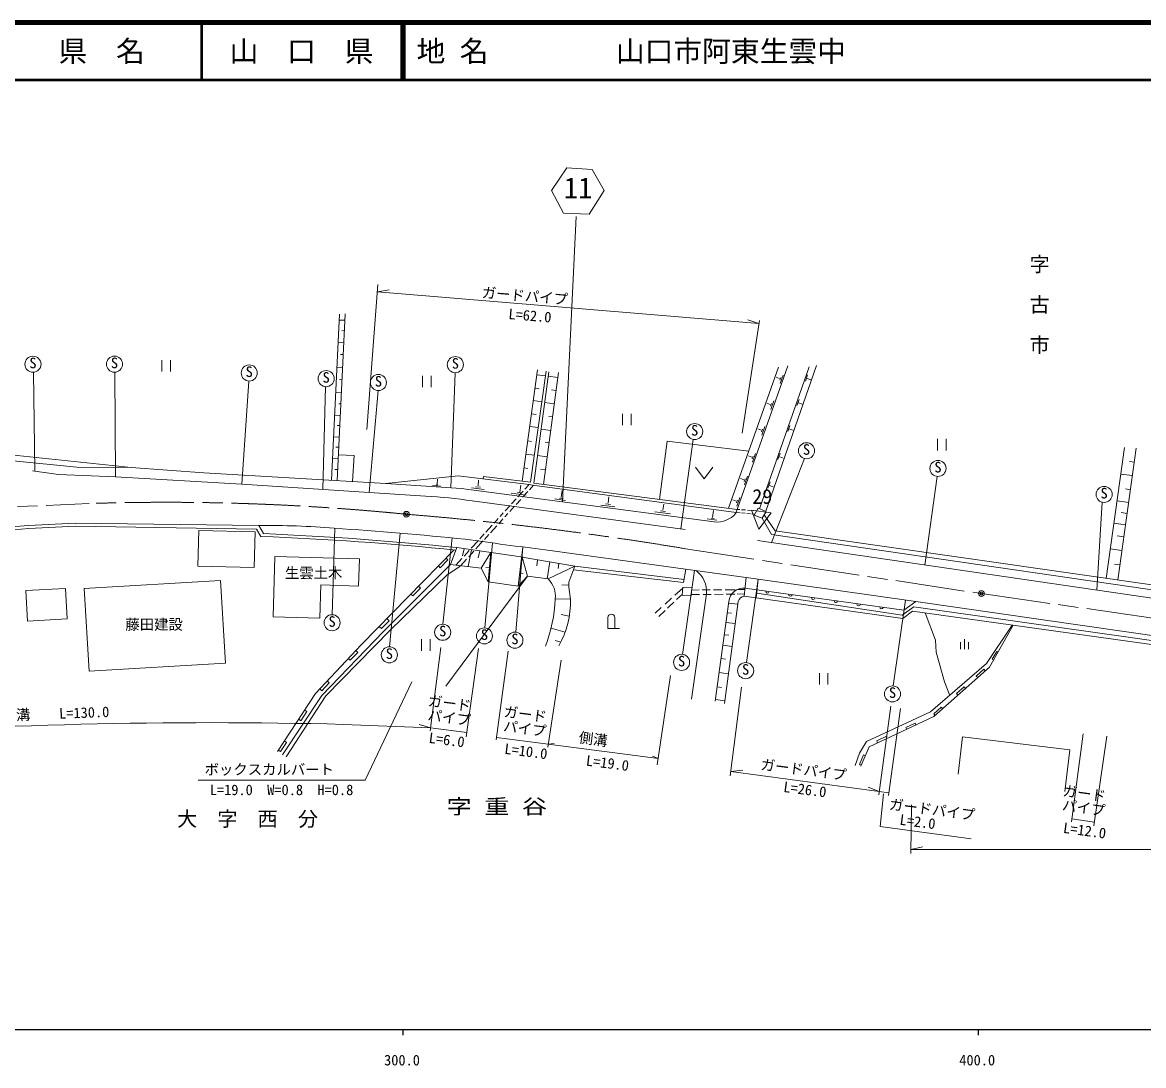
# Model space of a CAD drawing. Units: millimetres, scale not verified. Extents: x 40000 to 680000, y 20000 to 380000.
# Drawn here: x 301855 to 496768, y 198715 to 380000 of the extents above; entities that cross this region are included whole.
import ezdxf
from ezdxf.enums import TextEntityAlignment as Align

# ---------------------------------------------------------------- set-up
doc = ezdxf.new("R2010")
doc.units = ezdxf.units.MM
doc.header["$LTSCALE"] = 1000
doc.header["$PDMODE"] = 32
doc.header["$PDSIZE"] = 500
doc.linetypes.add('CHAIN', pattern=[18.5, 12, -1.5, 3.5, -1.5])
for name, color, linetype, lineweight in [('M-BGD', 7, 'Continuous', 13), ('M-BMK', 2, 'CHAIN', 13), ('M-BMK-SRVR', 3, 'Continuous', 13), ('M-STR-HTXT', 7, 'Continuous', 13), ('M-STR-STRC', 7, 'Continuous', 13), ('M-TTL', 2, 'Continuous', 140), ('M-TTL-BAND', 7, 'Continuous', 25), ('M-TTL-LINE', 7, 'Continuous', 50)]:
    doc.layers.add(name, color=color, linetype=linetype, lineweight=lineweight)
doc.layers.add('M-TTL-TXT', color=7, linetype='Continuous')
doc.styles.add('@ＭＳ ゴシック', font='')
doc.styles.add('ＭＳ ゴシック', font='')
doc.styles.add('ＭＳ 明朝', font='')
doc.styles.get('@ＭＳ ゴシック').set_extended_font_data('@MS Gothic')
doc.styles.get('ＭＳ ゴシック').set_extended_font_data('MS Gothic')
doc.styles.get('ＭＳ 明朝').set_extended_font_data('MS Mincho')

msp = doc.modelspace()

# ---------------------------------------------------------------- linework, layer by layer
at = {"layer": 'M-BGD'}
for p, q in [((356960, 329324), (355585, 300423)), ((356545, 300367), (357941, 329371)), ((357886, 328232), (356910, 328279)), ((357799, 326420), (357373, 326441)), ((357702, 324400), (356728, 324447)), ((357600, 322291), (357154, 322313)), ((326094, 321332), (326094, 319332)), ((327594, 319332), (327594, 321332)), ((357490, 319999), (356518, 320046)), ((433313, 320108), (424628, 295571)), ((425904, 294733), (434926, 320341)), ((438645, 320142), (429986, 295480)), ((431086, 295048), (439906, 320375)), ((303999, 301989), (303794, 319203)), ((318015, 301006), (317927, 319216)), ((357389, 317904), (356962, 317925)), ((371403, 318611), (371403, 316611)), ((372903, 316611), (372903, 318611)), ((377094, 319130), (376324, 299116)), ((388749, 300281), (391408, 319630)), ((392895, 319408), (390202, 300107)), ((390740, 299941), (393352, 319304)), ((391291, 318777), (392778, 318573)), ((395054, 319153), (392472, 299718)), ((394942, 318310), (393248, 318535)), ((433452, 318106), (432871, 318348)), ((433695, 318279), (433522, 317822)), ((434082, 318715), (433577, 317234)), ((438352, 318734), (437978, 317668)), ((438283, 318104), (438899, 317897)), ((339981, 299767), (341241, 317679)), ((354063, 298832), (354525, 316703)), ((363706, 316020), (362154, 298294)), ((390968, 316430), (391710, 316328)), ((394639, 316032), (393813, 316141)), ((357282, 315679), (356313, 315726)), ((390673, 314282), (392151, 314079)), ((394330, 313707), (392627, 313933)), ((431866, 313602), (431284, 313845)), ((432496, 314212), (431990, 312730)), ((436864, 314495), (436490, 313429)), ((436794, 313865), (437411, 313657)), ((357187, 313702), (356848, 313718)), ((390356, 311974), (391149, 311865)), ((406184, 311986), (406184, 309986)), ((407684, 309986), (407684, 311986)), ((432108, 313776), (431935, 313319)), ((357090, 311677), (356123, 311724)), ((357006, 309949), (356599, 309969)), ((394030, 311450), (393369, 311538)), ((435274, 309968), (434900, 308902)), ((356909, 307920), (355944, 307966)), ((390054, 309777), (391523, 309575)), ((393717, 309095), (392005, 309322)), ((430295, 309145), (429714, 309387)), ((430538, 309318), (430365, 308861)), ((430925, 309754), (430420, 308273)), ((435205, 309338), (435821, 309130)), ((356824, 306165), (356339, 306189)), ((389711, 307283), (390378, 307192)), ((393431, 306936), (392738, 307028)), ((412637, 297117), (413956, 307251)), ((413956, 307251), (428133, 305472)), ((418489, 307522), (416312, 291988)), ((460957, 307609), (460957, 305609)), ((462457, 305609), (462457, 307609)), ((490272, 283379), (493448, 306149)), ((320782, 302634), (299814, 304879)), ((356730, 304211), (355768, 304258)), ((356761, 304856), (359501, 304716)), ((359501, 304716), (359234, 300211)), ((389395, 304987), (390855, 304787)), ((393106, 304495), (391385, 304724)), ((428647, 304466), (428065, 304708)), ((428889, 304639), (428716, 304182)), ((429277, 305075), (428772, 303593)), ((432075, 289592), (437794, 304219)), ((433585, 305138), (433211, 304071)), ((433516, 304507), (434132, 304300)), ((495504, 306009), (492289, 283090)), ((300219, 303835), (311341, 302727)), ((311341, 302727), (320782, 302634)), ((333373, 301711), (320782, 302634)), ((356638, 302295), (356152, 302318)), ((389066, 302588), (389747, 302495)), ((392806, 302234), (391897, 302354)), ((418859, 302700), (420359, 300700)), ((420359, 300700), (421859, 302700)), ((495162, 303565), (494313, 303684)), ((303582, 302046), (308146, 301423)), ((308146, 301423), (318015, 301006)), ((318015, 301006), (339981, 299767)), ((365029, 299875), (333373, 301711)), ((365029, 299875), (377606, 301233)), ((373947, 299701), (373993, 300607)), ((389925, 299689), (377606, 301233)), ((381065, 299441), (381169, 300449)), ((382015, 301086), (381949, 300688)), ((390202, 300107), (382015, 301086)), ((427252, 300517), (426671, 300760)), ((427495, 300691), (427321, 300234)), ((427882, 301127), (427377, 299645)), ((458753, 285707), (460888, 301103)), ((494835, 301234), (492802, 301520)), ((339981, 299767), (371925, 297645)), ((378114, 298996), (365029, 299875)), ((373168, 299505), (374560, 299421)), ((373765, 299625), (374079, 299606)), ((422118, 293216), (378114, 298996)), ((379902, 299119), (382134, 298829)), ((380629, 299317), (381511, 299213)), ((387924, 298281), (388687, 298173)), ((388011, 297577), (388896, 298553)), ((388352, 298321), (388481, 299577)), ((388813, 297481), (389698, 298457)), ((389183, 298870), (389925, 299689)), ((389925, 299689), (390541, 299581)), ((389985, 298773), (390697, 299560)), ((390541, 299581), (425941, 294839)), ((426131, 295377), (390740, 299941)), ((395520, 297428), (395669, 298659)), ((431832, 300145), (431459, 299079)), ((431763, 299515), (432379, 299307)), ((494492, 298794), (493612, 298917)), ((380038, 296844), (417068, 291887)), ((386852, 298177), (389449, 297844)), ((386891, 296341), (387681, 297212)), ((387693, 296245), (388483, 297116)), ((394437, 297182), (396298, 296939)), ((395240, 297342), (395843, 297265)), ((403223, 296313), (404075, 296230)), ((403666, 296452), (403812, 297532)), ((425949, 296819), (425368, 297061)), ((426192, 296992), (426019, 296535)), ((426579, 297428), (426074, 295947)), ((488623, 281357), (489550, 296623)), ((494180, 296568), (492151, 296853)), ((384905, 294149), (385453, 294754)), ((385707, 294053), (386255, 294658)), ((385782, 295117), (386625, 296047)), ((386584, 295021), (387427, 295951)), ((402392, 296120), (404823, 295815)), ((411781, 294949), (414509, 294575)), ((412771, 295102), (413644, 294977)), ((413207, 295219), (413367, 296265)), ((421838, 293960), (421972, 295174)), ((425941, 294839), (426623, 294782)), ((426131, 295377), (426570, 295344)), ((426857, 295323), (427539, 295273)), ((426881, 294760), (427482, 294709)), ((427793, 294683), (428460, 294626)), ((427910, 295245), (428662, 295189)), ((428605, 295245), (432039, 294795)), ((429893, 291956), (428605, 295245)), ((428659, 294610), (429161, 294567)), ((428946, 295168), (429507, 295127)), ((429776, 295562), (429041, 294372)), ((430433, 293825), (429041, 294372)), ((429776, 295562), (431167, 295015)), ((432039, 294795), (429893, 291956)), ((431167, 295015), (430433, 293825)), ((432726, 291633), (430804, 294427)), ((493916, 294683), (492887, 294828)), ((264741, 289600), (302922, 292591)), ((302922, 292591), (311039, 292953)), ((302953, 292030), (311086, 292462)), ((342973, 292566), (311039, 292953)), ((311086, 292462), (342578, 291964)), ((343783, 291154), (342973, 292566)), ((382404, 291390), (383517, 292618)), ((383206, 291294), (384319, 292522)), ((383849, 292984), (384590, 293802)), ((384651, 292888), (385392, 293706)), ((420873, 293748), (422600, 293508)), ((421603, 293859), (422092, 293794)), ((432097, 290992), (430433, 293825)), ((493638, 292706), (491612, 292990)), ((302953, 292030), (264897, 289018)), ((332538, 291712), (332379, 285501)), ((332538, 291712), (342290, 291463)), ((342290, 291463), (342131, 285252)), ((342578, 291964), (343315, 290665)), ((356173, 292103), (355683, 277072)), ((367525, 291230), (365694, 271486)), ((381362, 290240), (382147, 291106)), ((382165, 290144), (382949, 291010)), ((567909, 271251), (432097, 290992)), ((568058, 272222), (432726, 291633)), ((493342, 290596), (492163, 290762)), ((376551, 290419), (374943, 275413)), ((376290, 285823), (377396, 288721)), ((377396, 288721), (388891, 287043)), ((378632, 288540), (378387, 287294)), ((379894, 288620), (381122, 289975)), ((380696, 288523), (381924, 289879)), ((382237, 274782), (383551, 289541)), ((387608, 274035), (388856, 288834)), ((388065, 282037), (388856, 288834)), ((429666, 289943), (567694, 269841)), ((493009, 288219), (490986, 288503)), ((345760, 287196), (345442, 276703)), ((345760, 287196), (360435, 286752)), ((360435, 286752), (360293, 282062)), ((376911, 288321), (360817, 271886)), ((375832, 286583), (374507, 285230)), ((375514, 286895), (375832, 286583)), ((377255, 285708), (378262, 286819)), ((378057, 285611), (379064, 286723)), ((378654, 287251), (379520, 288207)), ((379943, 288349), (379319, 285460)), ((379456, 287155), (380322, 288111)), ((381355, 288143), (381082, 286982)), ((381618, 285185), (383302, 287859)), ((383302, 287859), (382833, 282785)), ((397897, 285506), (388708, 287075)), ((388708, 287075), (389673, 283780)), ((391408, 286614), (391314, 285535)), ((392741, 288335), (429789, 283234)), ((332379, 285501), (342131, 285252)), ((376290, 285823), (364604, 274173)), ((374189, 285541), (374507, 285230)), ((375707, 283991), (377535, 285196)), ((381618, 285185), (376290, 285823)), ((377535, 285196), (378057, 285611)), ((382833, 282785), (381618, 285185)), ((383056, 285198), (382412, 285247)), ((393554, 286248), (393063, 283306)), ((393231, 283283), (397897, 285506)), ((395121, 285980), (394991, 285120)), ((397897, 285506), (396869, 282706)), ((416786, 282659), (397669, 284884)), ((397897, 285506), (416879, 283184)), ((416610, 270179), (418673, 284765)), ((417195, 284968), (416786, 282659)), ((492658, 285719), (491695, 285854)), ((312604, 281632), (336306, 283017)), ((336306, 283017), (337146, 268637)), ((365851, 274446), (375707, 283991)), ((375458, 264658), (389673, 283780)), ((388065, 282037), (382833, 282785)), ((389673, 283780), (388065, 282037)), ((388329, 284306), (388931, 284246)), ((389673, 283780), (393231, 283283)), ((396869, 282706), (396853, 281880)), ((427693, 283523), (427352, 280315)), ((429789, 283234), (427723, 268737)), ((429440, 280021), (429789, 283234)), ((429789, 283234), (457188, 279346)), ((302458, 281268), (309321, 281646)), ((302458, 281268), (302749, 275971)), ((309321, 281646), (309612, 276348)), ((312604, 281632), (313445, 267252)), ((353730, 282246), (353555, 276457)), ((353730, 282246), (360293, 282047)), ((371050, 281699), (369724, 280346)), ((370731, 282011), (371050, 281699)), ((396860, 282221), (395656, 282247)), ((396853, 281880), (397149, 279699)), ((415278, 280449), (416656, 281709)), ((416569, 280443), (416667, 281871)), ((416667, 281871), (418206, 281766)), ((418206, 281766), (418108, 280338)), ((418178, 281359), (419516, 281369)), ((418179, 262386), (420802, 280710)), ((420007, 281373), (421448, 281384)), ((422008, 281389), (423462, 281400)), ((424009, 281404), (425789, 281418)), ((426137, 280660), (427390, 280676)), ((426266, 281422), (427470, 281432)), ((427428, 281683), (455090, 277830)), ((429524, 280792), (454809, 276978)), ((369406, 280657), (369724, 280346)), ((397131, 279834), (394482, 279784)), ((413575, 278891), (414696, 279916)), ((414175, 278369), (415091, 279238)), ((415572, 279694), (416584, 280654)), ((418108, 280338), (416569, 280443)), ((418123, 280559), (419545, 280577)), ((420175, 280584), (421574, 280602)), ((422156, 280610), (423699, 280629)), ((424663, 279353), (422314, 262026)), ((423903, 261611), (426280, 279372)), ((424219, 280636), (425715, 280654)), ((424628, 279099), (426215, 278884)), ((454892, 276438), (427352, 280315)), ((453245, 264700), (455376, 279603)), ((457188, 279346), (455090, 277830)), ((457188, 279346), (539080, 267533)), ((396929, 276842), (395513, 277106)), ((411874, 277335), (412922, 278294)), ((412475, 276757), (413606, 277829)), ((413995, 278198), (414175, 278369)), ((424401, 277424), (425155, 277322)), ((456814, 278453), (454809, 276978)), ((456616, 277705), (454892, 276438)), ((456616, 277705), (549388, 264672)), ((549838, 265263), (456814, 278453)), ((458806, 277398), (460621, 272639)), ((302749, 275971), (309612, 276348)), ((345442, 276703), (353555, 276457)), ((363960, 274977), (364278, 274665)), ((365604, 276019), (364278, 274665)), ((365286, 276330), (365604, 276019)), ((403654, 276558), (403654, 274658)), ((404854, 274658), (404854, 276558)), ((404854, 276558), (404854, 276558)), ((424171, 275730), (425764, 275514)), ((469456, 268577), (473903, 275277)), ((474103, 275249), (469970, 267954)), ((353879, 263006), (364604, 274173)), ((354597, 262968), (365851, 274446)), ((396205, 274054), (393757, 274717)), ((403654, 274658), (405654, 274658)), ((423882, 273594), (424676, 273486)), ((360817, 271886), (352825, 263357)), ((371225, 272796), (371225, 270796)), ((372725, 270796), (372725, 272796)), ((395457, 272297), (394461, 272596)), ((423636, 271777), (425234, 271561)), ((460621, 272639), (460683, 270536)), ((464942, 271086), (464942, 272311)), ((465642, 271086), (465642, 272836)), ((466342, 271086), (466342, 272311)), ((358532, 269449), (358856, 269145)), ((360153, 270527), (358856, 269145)), ((359828, 270831), (360153, 270527)), ((423320, 269451), (424068, 269350)), ((460683, 270536), (462132, 265426)), ((470469, 269336), (471240, 270697)), ((470684, 269214), (470469, 269336)), ((471455, 270575), (471240, 270697)), ((313445, 267252), (337146, 268637)), ((459742, 260185), (469456, 268577)), ((469970, 267954), (460320, 259353)), ((467674, 266414), (468999, 267595)), ((469251, 267313), (468999, 267595)), ((355202, 265244), (353906, 263861)), ((354878, 265548), (355202, 265244)), ((422988, 267000), (424595, 266782)), ((440404, 266922), (440404, 264922)), ((441904, 264922), (441904, 266922)), ((462132, 265426), (463062, 263053)), ((467925, 266132), (467674, 266414)), ((352825, 263357), (346196, 253270)), ((353581, 264166), (353906, 263861)), ((422655, 264545), (423414, 264443)), ((464246, 263359), (465571, 264540)), ((464498, 263076), (464246, 263359)), ((465823, 264257), (465571, 264540)), ((347047, 252699), (353879, 263006)), ((347681, 252364), (354597, 262968)), ((422356, 262339), (423971, 262120)), ((351300, 260226), (350259, 258642)), ((350928, 260470), (351300, 260226)), ((448623, 255044), (459742, 260185)), ((460320, 259353), (449059, 254088)), ((460276, 259820), (461601, 261001)), ((460528, 259538), (460276, 259820)), ((461853, 260719), (461601, 261001)), ((349887, 258887), (350259, 258642)), ((455421, 257480), (457030, 258232)), ((455582, 257138), (455421, 257480)), ((457190, 257889), (457030, 258232)), ((450379, 255123), (451987, 255875)), ((452147, 255532), (451987, 255875)), ((465302, 255849), (464518, 249371)), ((465302, 255849), (483966, 253590)), ((346375, 253541), (346747, 253297)), ((347787, 254881), (346747, 253297)), ((347415, 255125), (347787, 254881)), ((447377, 253019), (448623, 255044)), ((449059, 254088), (447636, 250723)), ((450539, 254780), (450379, 255123)), ((483966, 253590), (483088, 246339)), ((446608, 250858), (447377, 253019)), ((447368, 251060), (448059, 252695)), ((448408, 252548), (448059, 252695)), ((447716, 250913), (447368, 251060))]:
    msp.add_line(p, q, dxfattribs=at)
for centre in [(303689, 320597), (317858, 320612), (377119, 320527), (341290, 319076), (354657, 318094), (363747, 317417), (418729, 308899), (438168, 305566), (461028, 302493), (489910, 297973), (355692, 275675), (374921, 274016), (382176, 273386), (387478, 272643), (365644, 270090), (416455, 268790), (427587, 267346), (453119, 263308)]:
    msp.add_circle(centre, 1398, dxfattribs=at)
for centre, radius, start, end in [((368895, 225412), 72296, 81.13369, 87.59765), ((422670, 297321), 4142, 262.34124, 321.32773), ((344465, 146976), 145598, 85.42455, 90.58739), ((322763, -245617), 536676, 84.17494, 87.80524), ((320825, -259504), 551136, 84.10857, 87.61267), ((301139, -497693), 791711, 84.36964, 86.02077), ((509271, 1212176), 931162, 261.94629, 262.8109), ((416157, 281016), 4655, 356.22467, 52.78872), ((390473, 280323), 4045, 352.34711, 47.02159), ((427262, 279069), 2615, 84.86801, 173.76376), ((431390, 281131), 300, 172.06934, 352.06934), ((368847, 280866), 25658, 338.86413, 357.58378), ((380920, 279514), 16231, 331.00047, 0.65485), ((427623, 278925), 1416, 101.07215, 161.62632), ((435352, 280580), 300, 172.06934, 352.06934), ((439314, 280028), 300, 172.06934, 352.06934), ((443275, 279476), 300, 172.06934, 352.06934), ((447237, 278924), 300, 172.06934, 352.06934), ((404254, 276558), 600, 0, 180), ((451199, 278372), 300, 172.06934, 352.06934)]:
    msp.add_arc(centre, radius, start, end, dxfattribs=at)
at = {"layer": 'M-BMK'}
for p, q in [((269037, 294475), (313476, 296392)), ((417145, 288534), (468569, 280734)), ((468569, 280734), (567212, 266684))]:
    msp.add_line(p, q, dxfattribs=at)
for centre, radius, start, end in [((326890, -123031), 419638, 84.29462, 91.83184), ((322346, -279651), 576039, 80.52777, 85.39365)]:
    msp.add_arc(centre, radius, start, end, dxfattribs=at)
at = {"layer": 'M-BMK-SRVR'}
for centre in [(368608, 294528), (468569, 280734)]:
    msp.add_circle(centre, 500, dxfattribs=at)
for p in [(368608, 294528), (468569, 280734)]:
    msp.add_point(p, dxfattribs=at)
at = {"layer": 'M-STR-HTXT'}
for p, q in [((363666, 334456), (361721, 309271)), ((363567, 333170), (365601, 333503)), ((363567, 333170), (429902, 327664)), ((429986, 328211), (426989, 308622)), ((429902, 327664), (427950, 328328)), ((374608, 271353), (372726, 256905)), ((381116, 271225), (379013, 255872)), ((384218, 255334), (386282, 270738)), ((393196, 254024), (395543, 269143)), ((361421, 248340), (369537, 265375)), ((412193, 250975), (414495, 266532)), ((426871, 264450), (424925, 249045)), ((452857, 261182), (450727, 245778)), ((454524, 260753), (452429, 245634)), ((357702, 258008), (372789, 257392)), ((372789, 257392), (370812, 257973)), ((372789, 257392), (379109, 256579)), ((384268, 255706), (393277, 254548)), ((484237, 241076), (486259, 256382)), ((488140, 240398), (490383, 255938)), ((393277, 254548), (394301, 254668)), ((393277, 254548), (412359, 252094)), ((412359, 252094), (411399, 252470)), ((425022, 249809), (427070, 250037)), ((425022, 249809), (450803, 246330)), ((332421, 248340), (361421, 248340)), ((450803, 246330), (448888, 247093)), ((450803, 246330), (452493, 246102)), ((451565, 245935), (450949, 240284)), ((456432, 244056), (456316, 235550)), ((450949, 240284), (466806, 238144)), ((484305, 241585), (488233, 241041)), ((456325, 236252), (458325, 236752)), ((456325, 236252), (549825, 236252))]:
    msp.add_line(p, q, dxfattribs=at)
msp.add_arc((334457, -640691), 899000, 88.51837, 94.34312, dxfattribs=at)
at = {"layer": 'M-STR-STRC'}
for p, q in [((393815, 350774), (396489, 354725)), ((396489, 354725), (400889, 354464)), ((400889, 354464), (403019, 350774)), ((395945, 346846), (393815, 350774)), ((403019, 350774), (400393, 346704)), ((395731, 296720), (398118, 346267)), ((400393, 346704), (395945, 346846))]:
    msp.add_line(p, q, dxfattribs=at)
at = {"layer": 'M-TTL'}
msp.add_line((680000, 380000), (40000, 380000), dxfattribs=at)
at = {"layer": 'M-TTL-BAND'}
for p, q in [((40000, 205000), (579000, 205000)), ((368000, 205000), (368000, 204000)), ((468000, 205000), (468000, 204000))]:
    msp.add_line(p, q, dxfattribs=at)
at = {"layer": 'M-TTL-LINE'}
for p, q in [((333000, 380000), (333000, 370000)), ((367750, 380000), (367750, 370000)), ((368250, 380000), (368250, 370000)), ((40000, 370000), (680000, 370000))]:
    msp.add_line(p, q, dxfattribs=at)

# ---------------------------------------------------------------- texts
at = {"layer": 'M-BGD', "style": '@ＭＳ ゴシック'}
msp.add_text('字\u3000古\u3000市', height=2566, rotation=270, dxfattribs=at).set_placement((476598, 339758), align=Align.BOTTOM_LEFT)
at = {"layer": 'M-BGD', "style": 'ＭＳ ゴシック'}
for s, height, p in [('S', 1833, (303064, 319347)), ('S', 1833, (317233, 319362)), ('S', 1833, (376494, 319277)), ('S', 1833, (340665, 317826)), ('S', 1833, (354032, 316844)), ('S', 1833, (363122, 316167)), ('S', 1833, (418104, 307649)), ('S', 1833, (437543, 304316)), ('S', 1833, (460403, 301243)), ('29', 2566, (428740, 295565)), ('S', 1833, (489285, 296723)), ('生雲土木', 1833, (347480, 282869)), ('S', 1833, (355067, 274425)), ('藤田建設', 1833, (319748, 273910)), ('S', 1833, (374296, 272766)), ('S', 1833, (381551, 272136)), ('S', 1833, (386853, 271393)), ('S', 1833, (365019, 268840)), ('S', 1833, (415830, 267540)), ('S', 1833, (426962, 266096)), ('S', 1833, (452494, 262058)), ('大\u3000字\u3000西\u3000分', 2566, (328743, 239528))]:
    msp.add_text(s, height=height, dxfattribs=at).set_placement(p, align=Align.BOTTOM_LEFT)
at = {"layer": 'M-BGD', "style": 'ＭＳ ゴシック', "width": 1.25}
msp.add_text('字 重 谷', height=2566, dxfattribs=at).set_placement((375580, 241687), align=Align.BOTTOM_LEFT)
at = {"layer": 'M-STR-HTXT', "style": 'ＭＳ ゴシック'}
for s, rotation, p in [('ガードパイプ', 355.255, (381608, 331650)), ('L=62.0', 355.255, (386248, 327909)), ('ガード', 352.674, (372207, 260722)), ('側\u3000溝\u3000\u3000L=130.0', 2.032, (295791, 257995)), ('パイプ', 352.674, (372142, 258219)), ('ガード', 352.674, (385364, 258820)), ('パイプ', 352.674, (385299, 256318)), ('L=6.0', 352.674, (372349, 254261)), ('側溝', 352.674, (398422, 254318)), ('L=10.0', 352.674, (385507, 252360)), ('L=19.0', 352.674, (399681, 250313)), ('ガードパイプ', 352.674, (430037, 249644)), ('L=26.0', 352.674, (434010, 245729)), ('ガード', 352.126, (482546, 245087)), ('ガードパイプ', 352.674, (452375, 242721)), ('パイプ', 352.126, (482457, 242586)), ('L=2.0', 352.674, (454214, 240037)), ('L=12.0', 352.126, (482627, 238626))]:
    msp.add_text(s, height=1833, rotation=rotation, dxfattribs=at).set_placement(p, align=Align.BOTTOM_LEFT)
for s, p in [('ボックスカルバート', (333518, 248710)), ('L=19.0\u3000W=0.8\u3000H=0.8', (334426, 245164))]:
    msp.add_text(s, height=1833, dxfattribs=at).set_placement(p, align=Align.BOTTOM_LEFT)
at = {"layer": 'M-STR-STRC', "style": 'ＭＳ 明朝'}
msp.add_text('11', height=3666, dxfattribs=at).set_placement((395981, 348314), align=Align.BOTTOM_LEFT)
at = {"layer": 'M-TTL-BAND', "style": 'ＭＳ ゴシック'}
for s, p in [('300.0', (367844, 198195)), ('400.0', (467844, 198195))]:
    msp.add_text(s, height=1833, dxfattribs=at).set_placement(p, align=Align.BOTTOM_CENTER)
at = {"layer": 'M-TTL-TXT', "style": 'ＭＳ ゴシック'}
for s, p in [('県\u3000名', (315625, 375000)), ('山\u3000口\u3000県', (350375, 375000))]:
    msp.add_text(s, height=3666, dxfattribs=at).set_placement(p, align=Align.MIDDLE_CENTER)
for s, p in [('地 名', (370380, 375000)), ('山口市阿東生雲中', (405024, 375000))]:
    msp.add_text(s, height=3666, dxfattribs=at).set_placement(p, align=Align.MIDDLE_LEFT)

doc.saveas('drawing.dxf')
